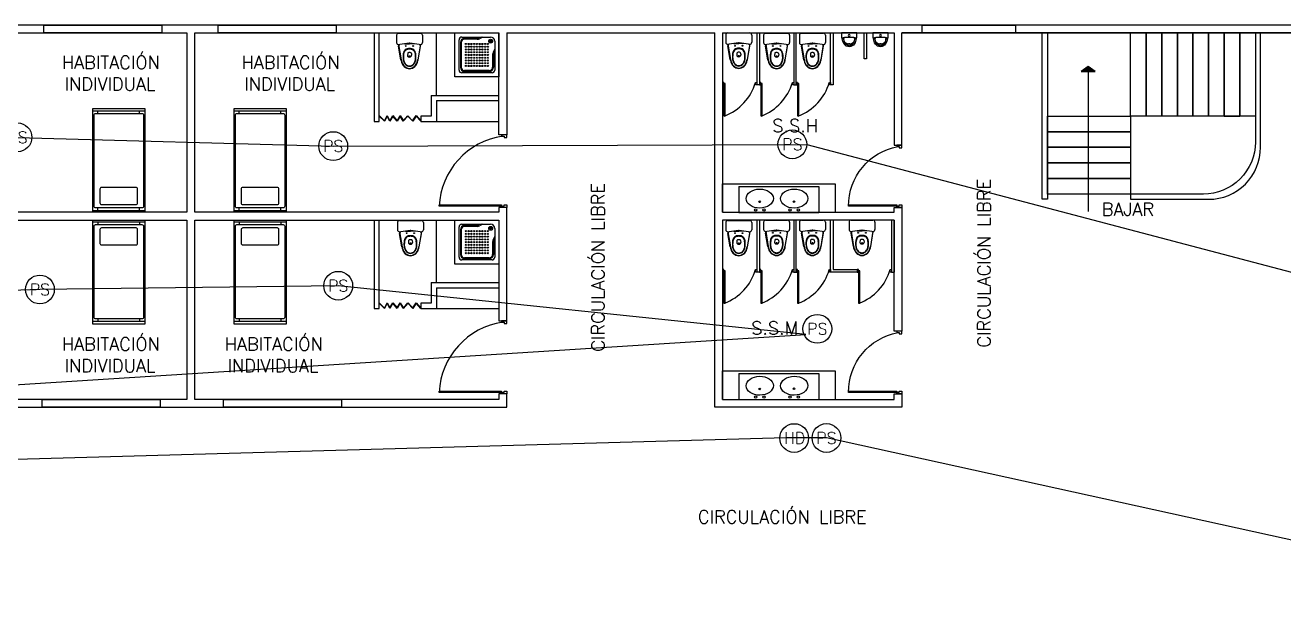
# Model space of a CAD drawing. Header units: metres. Extents: x -24 to 527, y -154 to 95.
# Drawn here: x 34.55 to 58.75, y -62.31 to -51.15 of the extents above; entities that cross this region are included whole.
import ezdxf
from ezdxf.enums import TextEntityAlignment as Align

# ---------------------------------------------------------------- set-up
doc = ezdxf.new("R2010")
doc.units = ezdxf.units.M
doc.header["$MEASUREMENT"] = 0
doc.layers.add('a_sh_aparatos', color=4, linetype='Continuous', lineweight=18)
doc.layers.add('EQUIPO', color=1, linetype='Continuous', lineweight=0)
for name, color, linetype in [('AN-TEXTO', 3, 'Continuous'), ('AR-ESCALERAS', 1, 'Continuous'), ('AR-MOBILIRIO', 1, 'Continuous'), ('AR-MUROS', 6, 'Continuous'), ('AR-PUERTAS', 2, 'Continuous'), ('AR-VENTANAS', 2, 'Continuous'), ('S.H.', 2, 'Continuous')]:
    doc.layers.add(name, color=color, linetype=linetype)
doc.styles.add('REGULAR-2.5', font='romans.shx', dxfattribs={"height": 2.5})
doc.styles.add('ROMANS', font='romans.shx', dxfattribs={"width": 0.75})

# ---------------------------------------------------------------- blocks, each defined once
blk = doc.blocks.new('AR-ESCALERAS 1 PISO')
at = {"layer": 'AR-ESCALERAS'}
blk.add_lwpolyline([(-2.25, 0.8), (-3.85, 0.8), (-3.85, -0.8), (-2.25, -0.8), (-2.25, 0.8)], dxfattribs=at)
for points in [[(-2.25, 0.8), (-1.95, 0.8), (-1.95, -0.8), (-2.25, -0.8)], [(-1.95, 0.8), (-1.65, 0.8), (-1.65, -0.8), (-1.95, -0.8)], [(-1.65, 0.8), (-1.35, 0.8), (-1.35, -0.8), (-1.65, -0.8)], [(-1.35, 0.8), (-1.05, 0.8), (-1.05, -0.8), (-1.35, -0.8)], [(-1.05, 0.8), (-0.75, 0.8), (-0.75, -0.8), (-1.05, -0.8)], [(-0.75, 0.8), (-0.45, 0.8), (-0.45, -0.8), (-0.75, -0.8)], [(-0.45, 0.8), (-0.15, 0.8), (-0.15, -0.8), (-0.45, -0.8)], [(-0.15, 0.8), (0.15, 0.8), (0.15, -0.8), (-0.15, -0.8)], [(-2.25, -0.8), (-2.25, -1.1), (-3.85, -1.1), (-3.85, -0.8)], [(-0.15, -0.8), (-0.45, -0.8), (-0.45, -0.8), (-0.15, -0.8)], [(-2.25, -1.1), (-2.25, -1.4), (-3.85, -1.4), (-3.85, -1.1)], [(-2.25, -1.4), (-2.25, -1.7), (-3.85, -1.7), (-3.85, -1.4)], [(-2.25, -1.7), (-2.25, -2), (-3.85, -2), (-3.85, -1.7)], [(-2.25, -2), (-2.25, -2.3), (-3.85, -2.3), (-3.85, -2)]]:
    blk.add_lwpolyline(points, close=True, dxfattribs=at)
blk = doc.blocks.new('AR-PUERTA 2')
at = {"layer": 'AR-PUERTAS', "linetype": 'Continuous'}
for points in [[(-1.354, -0.058), (-1.354, -0.008), (-1.329, -0.008), (-1.329, 0.042), (-1.379, 0.042), (-1.379, -0.058)], [(-0.029, -0.008), (-0.029, 0.042), (0.021, 0.042), (0.021, -0.058), (-0.004, -0.058), (-0.004, -0.008)], [(-0.004, -0.058), (-0.004, -1.258), (-0.029, -1.258), (-0.029, -0.058)]]:
    blk.add_lwpolyline(points, close=True, dxfattribs=at)
blk.add_arc((0.061, 0.169), 1.428, 188.1236, 267.3924, dxfattribs=at)
blk = doc.blocks.new('31643339')
at = {"layer": 'AR-MOBILIRIO'}
for p, q in [((0.038, 0.5), (0.038, -0.5)), ((1.95, 0.5), (1.95, -0.5)), ((0.038, 0.4), (0.087, 0.4)), ((1.9, 0.4), (1.95, 0.4)), ((0.038, -0.4), (0.087, -0.4)), ((1.9, -0.4), (1.95, -0.4))]:
    blk.add_line(p, q, dxfattribs=at)
blk.add_lwpolyline([(0, -0.5), (0, 0.5), (2, 0.5), (2, -0.5)], close=True, dxfattribs=at)
for points in [[(1.87, 0.475, -0.414214), (1.9, 0.445), (1.9, -0.445, -0.414214), (1.87, -0.475), (0.117, -0.475, -0.414214), (0.087, -0.445), (0.087, 0.445, -0.414214), (0.117, 0.475)], [(0.15, -0.332, 0.414214), (0.18, -0.362), (0.447, -0.362, 0.414214), (0.477, -0.332), (0.477, 0.333, 0.414214), (0.447, 0.363), (0.18, 0.363, 0.414214), (0.15, 0.333)]]:
    blk.add_lwpolyline(points, format="xyb", close=True, dxfattribs=at)
blk = doc.blocks.new('AR-PUERTA PARA BAÑOS')
at = {"layer": 'AR-PUERTAS', "linetype": 'Continuous'}
for points in [[(1153.17, 673.325), (1153.17, 673.275), (1153.195, 673.275), (1153.195, 673.325)], [(1153.195, 673.3), (1153.195, 672.678), (1153.22, 672.678), (1153.22, 673.3)], [(1153.805, 673.275), (1153.805, 673.325), (1153.83, 673.325), (1153.83, 673.275)]]:
    blk.add_lwpolyline(points, close=True, dxfattribs=at)
blk.add_arc((1152.86, 673.597), 0.983, 290.71, 343.9106, dxfattribs=at)
blk = doc.blocks.new('AR-PUERTA 1.2')
at = {"layer": 'AR-PUERTAS', "linetype": 'Continuous'}
for points in [[(1.154, 0.058), (1.154, 0.983), (1.129, 0.983), (1.129, 0.058)], [(0.004, 0.058), (0.004, 0.008), (0.029, 0.008), (0.029, -0.042), (-0.021, -0.042), (-0.021, 0.058)], [(1.129, 0.008), (1.129, -0.042), (1.179, -0.042), (1.179, 0.058), (1.154, 0.058), (1.154, 0.008)]]:
    blk.add_lwpolyline(points, close=True, dxfattribs=at)
blk.add_arc((1.141, -0.171), 1.154, 89.3332, 169.7918, dxfattribs=at)
blk = doc.blocks.new('LAVATORIO2 POZAS')
at = {"layer": 'AR-MOBILIRIO'}
for p, q in [((346.512, 176.233), (346.512, 176.967)), ((346.512, 176.967), (347.012, 176.967)), ((347.012, 175.428), (347.012, 176.967)), ((346.512, 175.433), (346.512, 176.233)), ((346.512, 175.428), (347.012, 175.428))]:
    blk.add_line(p, q, dxfattribs=at)
for centre, radius in [((346.805, 176.492), 0.0161), ((346.964, 176.575), 0.0226), ((346.964, 176.415), 0.0226), ((346.808, 175.832), 0.0161), ((346.964, 175.913), 0.0226), ((346.964, 175.753), 0.0226)]:
    blk.add_circle(centre, radius, dxfattribs=at)
for centre in [(346.746, 176.495), (346.746, 175.833)]:
    blk.add_ellipse(centre, major_axis=(-0.002, 0.261), ratio=0.699963, dxfattribs=at)
blk = doc.blocks.new('UR-UR')
at = {"layer": 'AR-MOBILIRIO'}
blk.add_line((-0.145, 0), (0.145, 0), dxfattribs=at)
blk.add_circle((0, -0.05), 0.0175, dxfattribs=at)
for centre, radius, start, end in [((1.254, 0.053), 1.4, 182.1803, 186.902), ((0.083, -0.089), 0.22, 186.902, 214.3731), ((-0.105, -0.111), 0.025, 96.1787, 179.6284), ((0, -1.08), 1, 90, 96.1787), ((-0.08, -0.108), 0.025, 94.7005, 178.5474), ((0.055, -0.112), 0.16, 178.5474, 216.6603), ((0.04, -0.12), 0.14, 170.4634, 186.3292), ((0, -0.124), 0.1, 186.3292, 270), ((0, -0.145), 0.12, 214.3731, 270), ((-0.049, -0.105), 0.05, 162.6845, 170.4634), ((0, -0.155), 0.09, 215.476, 270), ((0, -0.225), 0.025, 90, 170.5862), ((0, -1.08), 1, 83.8213, 90), ((0, -0.124), 0.1, 270, 353.6708), ((0, -0.225), 0.025, 9.4138, 90), ((0, -0.155), 0.09, 270, 324.524), ((0, -0.145), 0.12, 270, 325.6269), ((-0.055, -0.112), 0.16, 323.3397, 1.4526), ((0.08, -0.108), 0.025, 1.4526, 85.2995), ((0.049, -0.105), 0.05, 9.5366, 17.3155), ((-0.04, -0.12), 0.14, 353.6708, 9.5366), ((-0.083, -0.089), 0.22, 325.6269, 353.098), ((0.105, -0.111), 0.025, 0.3716, 83.8213), ((-1.254, 0.053), 1.4, 353.098, 357.8197)]:
    blk.add_arc(centre, radius, start, end, dxfattribs=at)
blk = doc.blocks.new('1p-toppiece')
at = {"layer": 'AR-MOBILIRIO'}
for p, q in [((-0.047, 0.26), (-0.192, 0.26)), ((-0.532, 0.174), (-0.265, 0.22)), ((-0.232, 0.219), (-0.531, 0.169)), ((-0.485, 0.003), (-0.485, 0.003)), ((-0.485, 0.003), (-0.485, 0.003)), ((-0.485, 0.003), (-0.485, 0.003)), ((-0.485, 0.003), (-0.485, 0.003)), ((-0.485, 0.003), (-0.485, 0.003)), ((-0.485, 0.003), (-0.485, 0.003)), ((-0.485, 0.003), (-0.485, 0.003)), ((-0.485, 0.003), (-0.485, 0.003)), ((-0.406, 0.039), (-0.443, 0.044)), ((-0.232, 0.22), (-0.232, 0.195)), ((-0.205, 0.008), (-0.232, 0.195)), ((-0.218, 0.098), (-0.218, 0.003)), ((-0.218, -0.093), (-0.218, 0.003)), ((-0.007, 0.22), (-0.007, -0.214)), ((-0.532, -0.169), (-0.265, -0.215)), ((-0.232, -0.214), (-0.531, -0.163)), ((-0.406, -0.034), (-0.443, -0.039)), ((-0.232, -0.189), (-0.205, -0.003)), ((-0.232, -0.189), (-0.232, -0.214)), ((-0.047, -0.254), (-0.192, -0.254))]:
    blk.add_line(p, q, dxfattribs=at)
blk.add_lwpolyline([(-0.467, -0.009, 0.139005), (-0.464, -0.009, 0.107089), (-0.461, -0.006, 0.080212), (-0.46, -0.002, 0.06796), (-0.459, 0.003, 0.06796), (-0.46, 0.007, 0.080212), (-0.461, 0.011, 0.107089), (-0.464, 0.014, 0.139005), (-0.467, 0.015, 0.139005), (-0.47, 0.014, 0.107089), (-0.473, 0.011, 0.080212), (-0.474, 0.007, 0.06796), (-0.475, 0.003, 0.06796), (-0.474, -0.002, 0.080212), (-0.473, -0.006, 0.107089), (-0.47, -0.009, 0.139005)], format="xyb", close=True, dxfattribs=at)
for centre in [(-0.26, 0.078), (-0.26, -0.072)]:
    blk.add_circle(centre, 0.008, dxfattribs=at)
for centre, radius, start, end in [((-0.192, 0.22), 0.04, 90, 180), ((-0.047, 0.22), 0.04, 0, 90), ((-0.545, -0.004), 0.165, 137.5273, 177.8064), ((-0.545, 0.009), 0.165, 182.1936, 222.4727), ((-0.545, -0.004), 0.159, 137.1746, 177.7477), ((-0.545, 0.009), 0.159, 182.2523, 222.8254), ((-0.518, -0.034), 0.206, 106.927, 136.493), ((-0.541, -0.003), 0.122, 134.1142, 177.24), ((-0.541, 0.008), 0.122, 182.76, 225.8858), ((-0.518, -0.034), 0.2, 106.5054, 136.1127), ((-0.541, -0.003), 0.115, 133.4423, 177.1285), ((-0.541, 0.008), 0.115, 182.8715, 226.5577), ((-0.519, -0.031), 0.157, 102.7254, 132.8308), ((-0.52, -0.03), 0.15, 101.8667, 132.1155), ((-0.482, -0.117), 0.296, 99.7929, 108.8085), ((-0.482, -0.12), 0.292, 99.5848, 108.4322), ((-0.482, -0.148), 0.279, 90.6669, 104.9929), ((-0.482, -0.156), 0.281, 90.6819, 104.1933), ((-0.474, -0.297), 0.428, 81.7587, 91.4179), ((-0.488, -0.362), 0.487, 81.705, 89.6761), ((-0.434, 0.003), 0.0456, 126.1832, 180), ((-0.434, 0.003), 0.0456, 180, 233.8168), ((-0.447, 0.019), 0.025, 82.2348, 126.1832), ((-0.434, -0.002), 0.123, 44.007, 82.2929), ((-0.431, -0.004), 0.132, 44.3018, 82.295), ((-0.408, 0.024), 0.015, 13.7696, 82.2348), ((-0.495, 0.003), 0.105, 0, 13.7696), ((-0.495, 0.003), 0.105, 346.2304, 0), ((-0.46, 0.006), 0.138, 358.6352, 34.0042), ((-0.46, -0.001), 0.138, 325.9958, 1.3648), ((-0.441, 0.008), 0.132, 357.4666, 37.446), ((-0.441, -0.003), 0.132, 322.554, 2.5334), ((-0.24, 0.073), 0.15, 87.0389, 99.7929), ((-0.244, 0.003), 0.04, 351.6776, 8.3142), ((-0.518, 0.039), 0.206, 223.507, 253.073), ((-0.518, 0.039), 0.2, 223.8873, 253.4946), ((-0.519, 0.036), 0.157, 227.1692, 257.2746), ((-0.52, 0.036), 0.15, 227.8845, 258.1333), ((-0.482, 0.122), 0.296, 251.1915, 260.2071), ((-0.482, 0.125), 0.292, 251.5678, 260.4152), ((-0.482, 0.153), 0.279, 255.0071, 269.3331), ((-0.482, 0.161), 0.281, 255.8067, 269.3181), ((-0.488, 0.368), 0.487, 270.3239, 278.295), ((-0.474, 0.302), 0.428, 268.5821, 278.2413), ((-0.447, -0.014), 0.025, 233.8168, 277.7652), ((-0.434, 0.007), 0.123, 277.7071, 315.993), ((-0.431, 0.009), 0.132, 277.705, 315.6982), ((-0.408, -0.019), 0.015, 277.7652, 346.2304), ((-0.24, -0.067), 0.15, 260.2071, 272.966), ((-0.192, -0.214), 0.04, 180, 270), ((-0.047, -0.214), 0.04, 270, 360)]:
    blk.add_arc(centre, radius, start, end, dxfattribs=at)
blk = doc.blocks.new('AR-PUERTA ACORDION')
at = {"layer": 'AR-PUERTAS'}
blk.add_lwpolyline([(-0.386, 0.049), (-0.288, -0.046), (-0.235, 0.057), (-0.185, -0.044), (-0.129, 0.054), (-0.046, -0.045), (0.01, 0.056), (0.073, -0.046), (0.158, 0.053), (0.252, -0.046), (0.317, 0.054), (0.41, -0.047), (0.41, -0.054), (0.318, 0.046), (0.253, -0.054), (0.158, 0.046), (0.072, -0.054), (0.01, 0.046), (-0.045, -0.054), (-0.128, 0.046), (-0.185, -0.054), (-0.235, 0.046), (-0.287, -0.054), (-0.39, 0.046)], close=True, dxfattribs=at)
blk = doc.blocks.new('A$C05366594')
at = {"layer": 'AR-MOBILIRIO', "linetype": 'Continuous'}
for p, q in [((0, 0), (0, 0.72)), ((0, 0.72), (0.72, 0.72)), ((0.113, 0.653), (0.585, 0.653)), ((0.367, 0.63), (0.158, 0.63)), ((0.428, 0.653), (0.397, 0.637)), ((0.72, 0.72), (0.72, 0)), ((0.068, 0.113), (0.068, 0.608)), ((0.09, 0.563), (0.09, 0.158)), ((0.653, 0.428), (0.637, 0.397)), ((0.653, 0.585), (0.653, 0.113)), ((0.63, 0.367), (0.63, 0.158)), ((0.72, 0), (0, 0)), ((0.608, 0.068), (0.113, 0.068)), ((0.563, 0.09), (0.158, 0.09))]:
    blk.add_line(p, q, dxfattribs=at)
at = {"layer": 'AR-MOBILIRIO', "color": 250}
for p, q in [((0.458, 0.653), (0.403, 0.625)), ((0.104, 0.563), (0.104, 0.158)), ((0.367, 0.617), (0.158, 0.617)), ((0.653, 0.458), (0.625, 0.403)), ((0.617, 0.367), (0.617, 0.158)), ((0.563, 0.104), (0.158, 0.104))]:
    blk.add_line(p, q, dxfattribs=at)
at = {"layer": 'AR-MOBILIRIO', "linetype": 'Continuous'}
for centre, major_axis, start_param, end_param in [((0.113, 0.608), (0.0318, 0.0318), 0.785398, 2.356194), ((0.158, 0.563), (0.0477, 0.0477), 0.785398, 2.356194), ((0.367, 0.698), (0.0477, 0.0477), 3.926991, 4.390638), ((0.585, 0.585), (0.0477, 0.0477), 5.497787, 7.068583), ((0.698, 0.367), (-0.0477, 0.0477), 0.321751, 0.785398), ((0.113, 0.113), (-0.0318, 0.0318), 0.785398, 2.356194), ((0.158, 0.158), (-0.0477, 0.0477), 0.785398, 2.356194), ((0.158, 0.158), (-0.0477, 0.0477), 0.785398, 2.356194), ((0.563, 0.158), (0.0477, 0.0477), 3.926991, 5.497787), ((0.608, 0.113), (-0.0318, 0.0318), 2.356194, 3.926991)]:
    blk.add_ellipse(centre, major_axis=major_axis, ratio=1, start_param=start_param, end_param=end_param, dxfattribs=at)
at = {"layer": 'AR-MOBILIRIO', "color": 250}
for centre, major_axis, start_param, end_param in [((0.367, 0.698), (0.0573, 0.0573), 3.926991, 4.390638), ((0.158, 0.563), (-0.0382, 0.0382), -0.785398, 0.785398), ((0.18, 0.54), (-0.00636, 0.00636), -0.785398, 5.497787), ((0.18, 0.495), (-0.00636, 0.00636), -0.785398, 5.497787), ((0.18, 0.45), (-0.00636, 0.00636), -0.785398, 5.497787), ((0.18, 0.405), (-0.00636, 0.00636), -0.785398, 5.497787), ((0.225, 0.54), (0.00636, 0.00636), 0.785398, 7.068583), ((0.225, 0.495), (0.00636, 0.00636), 0.785398, 7.068583), ((0.225, 0.45), (0.00636, 0.00636), 0.785398, 7.068583), ((0.225, 0.405), (0.00636, 0.00636), 0.785398, 7.068583), ((0.27, 0.54), (0.00636, 0.00636), 0.785398, 7.068583), ((0.27, 0.495), (0.00636, 0.00636), 0.785398, 7.068583), ((0.27, 0.45), (0.00636, 0.00636), 0.785398, 7.068583), ((0.27, 0.405), (0.00636, 0.00636), 0.785398, 7.068583), ((0.315, 0.54), (-0.00636, 0.00636), -0.785398, 5.497787), ((0.315, 0.495), (-0.00636, 0.00636), -0.785398, 5.497787), ((0.315, 0.45), (-0.00636, 0.00636), -0.785398, 5.497787), ((0.315, 0.405), (-0.00636, 0.00636), -0.785398, 5.497787), ((0.36, 0.54), (-0.00636, 0.00636), -0.785398, 5.497787), ((0.36, 0.495), (-0.00636, 0.00636), -0.785398, 5.497787), ((0.36, 0.45), (-0.00636, 0.00636), -0.785398, 5.497787), ((0.36, 0.405), (-0.00636, 0.00636), -0.785398, 5.497787), ((0.405, 0.54), (-0.00636, 0.00636), -0.785398, 5.497787), ((0.405, 0.495), (-0.00636, 0.00636), -0.785398, 5.497787), ((0.405, 0.45), (-0.00636, 0.00636), -0.785398, 5.497787), ((0.405, 0.405), (-0.00636, 0.00636), -0.785398, 5.497787), ((0.45, 0.54), (0.00636, 0.00636), 0.785398, 7.068583), ((0.45, 0.495), (0.00636, 0.00636), 0.785398, 7.068583), ((0.45, 0.45), (0.00636, 0.00636), 0.785398, 7.068583), ((0.45, 0.405), (0.00636, 0.00636), 0.785398, 7.068583), ((0.495, 0.54), (0.00636, 0.00636), 0.785398, 7.068583), ((0.495, 0.495), (0.00636, 0.00636), 0.785398, 7.068583), ((0.495, 0.45), (0.00636, 0.00636), 0.785398, 7.068583), ((0.495, 0.405), (0.00636, 0.00636), 0.785398, 7.068583), ((0.54, 0.54), (-0.00636, 0.00636), -0.785398, 5.497787), ((0.54, 0.495), (-0.00636, 0.00636), -0.785398, 5.497787), ((0.54, 0.45), (-0.00636, 0.00636), -0.785398, 5.497787), ((0.54, 0.405), (-0.00636, 0.00636), -0.785398, 5.497787), ((0.585, 0.585), (0.0223, 0.0223), 0.785398, 7.068583), ((0.585, 0.585), (-0.00955, 0.00955), -0.785398, 5.497787), ((0.576, 0.585), (0.00286, 0.00286), 0.785398, 7.068583), ((0.581, 0.592), (0.00286, 0.00286), 0.785398, 7.068583), ((0.581, 0.578), (0.00286, 0.00286), 0.785398, 7.068583), ((0.589, 0.592), (0.00286, 0.00286), 0.785398, 7.068583), ((0.589, 0.578), (0.00286, 0.00286), 0.785398, 7.068583), ((0.594, 0.585), (0.00286, 0.00286), 0.785398, 7.068583), ((0.18, 0.36), (-0.00636, 0.00636), -0.785398, 5.497787), ((0.18, 0.315), (-0.00636, 0.00636), -0.785398, 5.497787), ((0.18, 0.27), (-0.00636, 0.00636), -0.785398, 5.497787), ((0.18, 0.225), (-0.00636, 0.00636), -0.785398, 5.497787), ((0.225, 0.36), (0.00636, 0.00636), 0.785398, 7.068583), ((0.225, 0.315), (0.00636, 0.00636), 0.785398, 7.068583), ((0.225, 0.27), (0.00636, 0.00636), 0.785398, 7.068583), ((0.225, 0.225), (0.00636, 0.00636), 0.785398, 7.068583), ((0.27, 0.36), (0.00636, 0.00636), 0.785398, 7.068583), ((0.27, 0.315), (0.00636, 0.00636), 0.785398, 7.068583), ((0.27, 0.27), (0.00636, 0.00636), 0.785398, 7.068583), ((0.27, 0.225), (0.00636, 0.00636), 0.785398, 7.068583), ((0.315, 0.36), (-0.00636, 0.00636), -0.785398, 5.497787), ((0.315, 0.315), (-0.00636, 0.00636), -0.785398, 5.497787), ((0.315, 0.27), (-0.00636, 0.00636), -0.785398, 5.497787), ((0.315, 0.225), (-0.00636, 0.00636), -0.785398, 5.497787), ((0.36, 0.36), (-0.00636, 0.00636), -0.785398, 5.497787), ((0.36, 0.315), (-0.00636, 0.00636), -0.785398, 5.497787), ((0.36, 0.27), (-0.00636, 0.00636), -0.785398, 5.497787), ((0.36, 0.225), (-0.00636, 0.00636), -0.785398, 5.497787), ((0.405, 0.36), (-0.00636, 0.00636), -0.785398, 5.497787), ((0.405, 0.315), (-0.00636, 0.00636), -0.785398, 5.497787), ((0.405, 0.27), (-0.00636, 0.00636), -0.785398, 5.497787), ((0.405, 0.225), (-0.00636, 0.00636), -0.785398, 5.497787), ((0.45, 0.36), (0.00636, 0.00636), 0.785398, 7.068583), ((0.45, 0.315), (0.00636, 0.00636), 0.785398, 7.068583), ((0.45, 0.27), (0.00636, 0.00636), 0.785398, 7.068583), ((0.45, 0.225), (0.00636, 0.00636), 0.785398, 7.068583), ((0.495, 0.36), (0.00636, 0.00636), 0.785398, 7.068583), ((0.495, 0.315), (0.00636, 0.00636), 0.785398, 7.068583), ((0.495, 0.27), (0.00636, 0.00636), 0.785398, 7.068583), ((0.495, 0.225), (0.00636, 0.00636), 0.785398, 7.068583), ((0.54, 0.36), (-0.00636, 0.00636), -0.785398, 5.497787), ((0.54, 0.315), (-0.00636, 0.00636), -0.785398, 5.497787), ((0.54, 0.27), (-0.00636, 0.00636), -0.785398, 5.497787), ((0.54, 0.225), (-0.00636, 0.00636), -0.785398, 5.497787), ((0.698, 0.367), (-0.0573, 0.0573), 0.321751, 0.785398), ((0.158, 0.158), (-0.0382, 0.0382), 0.785398, 2.356194), ((0.158, 0.158), (0.0382, 0.0382), 2.356194, 3.926991), ((0.18, 0.18), (-0.00636, 0.00636), -0.785398, 5.497787), ((0.225, 0.18), (0.00636, 0.00636), 0.785398, 7.068583), ((0.27, 0.18), (0.00636, 0.00636), 0.785398, 7.068583), ((0.315, 0.18), (-0.00636, 0.00636), -0.785398, 5.497787), ((0.36, 0.18), (-0.00636, 0.00636), -0.785398, 5.497787), ((0.405, 0.18), (-0.00636, 0.00636), -0.785398, 5.497787), ((0.45, 0.18), (0.00636, 0.00636), 0.785398, 7.068583), ((0.495, 0.18), (0.00636, 0.00636), 0.785398, 7.068583), ((0.54, 0.18), (-0.00636, 0.00636), -0.785398, 5.497787), ((0.563, 0.158), (0.0382, 0.0382), 3.926991, 5.497787)]:
    blk.add_ellipse(centre, major_axis=major_axis, ratio=1, start_param=start_param, end_param=end_param, dxfattribs=at)
blk = doc.blocks.new('PS SENSOR')
at = {"ltscale": 8}
blk.add_circle((0, 0), 20.4, dxfattribs=at)
at = {"ltscale": 8, "style": 'ROMANS'}
blk.add_text('PS', height=16.34, dxfattribs=at).set_placement((0, 0), align=Align.MIDDLE)
blk = doc.blocks.new('HD SENSOR')
at = {"ltscale": 8}
blk.add_circle((-0.7, 0), 20.7, dxfattribs=at)
at = {"ltscale": 8, "style": 'ROMANS'}
blk.add_text('HD', height=16.59, dxfattribs=at).set_placement((0, 0), align=Align.MIDDLE)

msp = doc.modelspace()

# ---------------------------------------------------------------- hatches: boundary and pattern name
at = {"layer": 'AR-ESCALERAS'}
h = msp.add_hatch(color=1, dxfattribs=at)
h.dxf.hatch_style = 1
h.paths.add_polyline_path([(54.993, -51.942), (54.859, -52.037), (54.993, -52.037), (55.127, -52.037)])

# ---------------------------------------------------------------- linework, layer by layer
msp.add_lwpolyline([(55.127, -52.037), (54.993, -51.942), (54.859, -52.037), (54.993, -52.037)], close=True, dxfattribs=at)
msp.add_lwpolyline([(54.993, -52.037), (54.993, -54.732)], dxfattribs=at)
at = {"layer": 'AR-MUROS'}
for p, q in [((48.618, -51.295), (48.618, -52.295)), ((58.306, -51.295), (66.427, -51.295)), ((42.358, -52.495), (43.658, -52.495)), ((42.458, -52.595), (43.658, -52.595)), ((42.358, -52.895), (42.158, -52.895)), ((42.158, -52.895), (42.158, -52.995)), ((42.158, -52.995), (42.458, -52.995)), ((42.458, -52.995), (43.658, -52.995)), ((48.618, -54.895), (48.618, -55.895)), ((51.258, -54.895), (51.258, -55.895)), ((42.358, -56.095), (43.658, -56.095)), ((42.458, -56.195), (43.658, -56.195)), ((42.358, -56.495), (42.158, -56.495)), ((42.158, -56.495), (42.158, -56.595)), ((42.158, -56.595), (42.458, -56.595)), ((42.458, -56.595), (43.658, -56.595))]:
    msp.add_line(p, q, dxfattribs=at)
for points in [[(83.598, -90.776), (83.598, -51.145), (-10.342, -51.145), (-10.342, -55.456)], [(31.808, -58.495), (37.808, -58.495), (43.808, -58.495), (43.808, -58.233), (43.658, -58.233), (43.658, -58.345), (37.808, -58.345), (37.808, -54.895), (43.658, -54.895), (43.658, -56.833), (43.808, -56.833), (43.808, -54.895), (43.808, -54.653), (43.658, -54.653), (43.658, -54.745), (37.808, -54.745), (37.808, -51.295)], [(31.958, -51.295), (37.658, -51.295)], [(31.958, -51.295), (37.658, -51.295)], [(37.658, -51.295), (37.658, -54.745), (31.958, -54.745)], [(37.808, -51.295), (43.658, -51.295)], [(37.808, -51.295), (43.658, -51.295)], [(41.258, -51.295), (41.258, -52.995), (41.358, -52.995), (41.358, -51.295)], [(42.458, -52.495), (42.458, -51.295)], [(43.808, -51.295), (43.808, -53.253), (43.658, -53.253), (43.658, -51.295)], [(43.808, -51.295), (47.808, -51.295)], [(43.808, -51.295), (47.808, -51.295)], [(47.958, -51.295), (47.958, -54.745), (51.258, -54.745), (51.258, -54.653), (51.408, -54.653), (51.408, -54.895), (51.408, -57.033), (51.258, -57.033), (51.258, -54.895), (47.958, -54.895), (47.958, -58.345), (51.258, -58.345), (51.258, -58.233), (51.408, -58.233), (51.408, -58.495), (47.808, -58.495), (47.808, -51.295)], [(47.958, -51.295), (51.258, -51.295)], [(47.958, -51.295), (51.258, -51.295)], [(48.668, -51.295), (48.668, -52.295), (48.618, -52.295)], [(49.328, -51.295), (49.328, -52.295), (49.378, -52.295), (49.378, -51.295)], [(50.088, -51.295), (50.088, -52.245), (50.088, -52.295), (50.038, -52.295), (50.038, -51.295)], [(50.73, -51.295), (50.73, -51.795), (50.68, -51.795), (50.68, -51.295)], [(51.258, -51.295), (51.258, -53.453), (51.408, -53.453), (51.408, -51.295)], [(71.077, -51.295), (51.408, -51.295), (68.577, -51.295), (70.277, -51.295), (71.077, -51.295), (71.077, -51.781)], [(54.206, -51.295), (54.206, -54.495), (54.106, -54.495), (54.106, -51.295)], [(42.358, -52.495), (42.358, -52.895)], [(42.458, -52.595), (42.458, -52.995)], [(47.958, -54.745), (47.958, -54.195), (50.126, -54.195), (50.126, -54.745)], [(31.958, -54.895), (37.658, -54.895), (37.658, -58.345), (31.958, -58.345)], [(41.258, -54.895), (41.258, -56.595), (41.358, -56.595), (41.358, -54.895)], [(42.458, -56.095), (42.458, -54.895)], [(48.668, -54.895), (48.668, -55.895), (48.618, -55.895)], [(49.328, -54.895), (49.328, -55.895), (49.378, -55.895), (49.378, -54.895)], [(50.088, -54.895), (50.088, -55.845), (50.548, -55.845), (50.548, -55.895), (50.038, -55.895), (50.038, -54.895)], [(51.208, -54.895), (51.208, -55.845), (51.208, -55.895), (51.258, -55.895)], [(42.358, -56.095), (42.358, -56.495)], [(42.458, -56.195), (42.458, -56.595)], [(47.958, -58.345), (47.958, -57.795), (50.126, -57.795), (50.126, -58.345)]]:
    msp.add_lwpolyline(points, dxfattribs=at)
msp.add_lwpolyline([(58.206, -51.295), (58.206, -53.395, -0.414214), (57.206, -54.395), (55.806, -54.395), (55.806, -54.495), (57.306, -54.495, 0.414214), (58.306, -53.495), (58.306, -51.295)], format="xyb", dxfattribs=at)
at = {"layer": 'AR-PUERTAS'}
for points in [[(34.399, -53.303), (40.472, -53.471), (49.579, -53.438), (66.302, -57.845), (66.923, -57.842), (72.019, -54.342), (79.113, -54.496), (80.364, -59.542), (80.452, -61.577), (66.054, -62.088), (63.829, -62.132), (49.957, -59.085), (49.185, -59.085), (32.078, -59.563)], [(-1.561, -60.345), (49.56, -57.097), (40.568, -56.157), (34.831, -56.229), (24.776, -56.585)]]:
    msp.add_lwpolyline(points, dxfattribs=at)
at = {"layer": 'AR-VENTANAS'}
for points in [[(34.903, -51.145), (37.173, -51.145), (37.173, -51.295), (34.903, -51.295)], [(38.261, -51.145), (40.53, -51.145), (40.53, -51.295), (38.261, -51.295)], [(51.799, -51.145), (53.595, -51.145), (53.595, -51.295), (51.799, -51.295)], [(34.872, -58.345), (37.142, -58.345), (37.142, -58.495), (34.872, -58.495)], [(38.361, -58.345), (40.631, -58.345), (40.631, -58.495), (38.361, -58.495)]]:
    msp.add_lwpolyline(points, close=True, dxfattribs=at)

# ---------------------------------------------------------------- block references
at = {"rotation": 270}
for p in [(-127.158, 292.266), (-127.158, 288.666)]:
    msp.add_blockref('LAVATORIO2 POZAS', p, dxfattribs=at)
at = {"layer": 'a_sh_aparatos', "color": 1, "xscale": -1, "rotation": 0.1564548881513694}
for p in [(50.394, -51.295), (50.996, -51.295)]:
    msp.add_blockref('UR-UR', p, dxfattribs=at)
at = {"layer": 'AR-MOBILIRIO', "xscale": 1.176120000000083, "yscale": 1.176120000000083, "zscale": 1.176120000000083}
for p in [(42.811, -52.142), (42.811, -55.742)]:
    msp.add_blockref('A$C05366594', p, dxfattribs=at)
at = {"layer": 'AR-MUROS'}
for name, p in [('AR-ESCALERAS 1 PISO', (58.056, -52.095)), ('AR-PUERTA PARA BAÑOS', (-1105.212, -725.57)), ('AR-PUERTA PARA BAÑOS', (-1104.502, -725.57)), ('AR-PUERTA PARA BAÑOS', (-1103.792, -725.57)), ('AR-PUERTA PARA BAÑOS', (-1105.212, -729.17)), ('AR-PUERTA PARA BAÑOS', (-1104.502, -729.17)), ('AR-PUERTA PARA BAÑOS', (-1103.792, -729.17)), ('AR-PUERTA PARA BAÑOS', (-1102.622, -729.17))]:
    msp.add_blockref(name, p, dxfattribs=at)
at = {"layer": 'AR-MUROS', "rotation": 270}
for p in [(43.766, -54.633), (43.766, -58.212)]:
    msp.add_blockref('AR-PUERTA 2', p, dxfattribs=at)
at = {"layer": 'AR-MUROS', "xscale": -1, "rotation": 90}
for p in [(51.366, -53.474), (51.366, -57.054)]:
    msp.add_blockref('AR-PUERTA 1.2', p, dxfattribs=at)
at = {"layer": 'AR-VENTANAS'}
for p in [(41.747, -52.94), (41.747, -56.54)]:
    msp.add_blockref('AR-PUERTA ACORDION', p, dxfattribs=at)
for name, p, xscale, yscale, zscale in [('PS SENSOR', (34.399, -53.303), 0.01356668989315578, 0.01356668989315578, 0.01356668989315578), ('PS SENSOR', (40.472, -53.471), 0.01356668989315578, 0.01356668989315578, 0.01356668989315578), ('PS SENSOR', (49.302, -53.438), 0.01356668989315578, 0.01356668989315578, 0.01356668989315578), ('PS SENSOR', (40.568, -56.157), 0.01356668989315578, 0.01356668989315578, 0.01356668989315578), ('PS SENSOR', (34.831, -56.229), 0.01356668989315578, 0.01356668989315578, 0.01356668989315578), ('PS SENSOR', (49.781, -56.986), 0.01356668989315578, 0.01356668989315578, 0.01356668989315578), ('HD SENSOR', (49.346, -59.087), 0.01336319243885987, 0.01336319243885987, 0.01336319243885987), ('PS SENSOR', (49.957, -59.085), 0.01356668989315578, 0.01356668989315578, 0.01356668989315578)]:
    msp.add_blockref(name, p, dxfattribs=dict(at, xscale=xscale, yscale=yscale, zscale=zscale))
at = {"layer": 'EQUIPO'}
for p, rotation in [((36.347, -54.745), 89.99999999999999), ((39.064, -54.745), 89.99999999999999), ((36.347, -54.895), 270), ((39.064, -54.895), 270)]:
    msp.add_blockref('31643339', p, dxfattribs=dict(at, rotation=rotation))
at = {"layer": 'S.H.', "xscale": 0.9681450398693042, "yscale": 0.9681450398693042, "zscale": 0.9681450398693042}
for p, rotation in [((41.941, -51.295), 90), ((48.274, -51.289), 89.99999999999999), ((49.001, -51.295), 89.99999999999999), ((49.69, -51.295), 89.99999999999999), ((41.959, -54.895), 90), ((48.274, -54.895), 89.99999999999999), ((49.001, -54.889), 89.99999999999999), ((49.69, -54.889), 89.99999999999999), ((50.644, -54.889), 89.99999999999999)]:
    msp.add_blockref('1p-toppiece', p, dxfattribs=dict(at, rotation=rotation))

# ---------------------------------------------------------------- texts
at = {"layer": 'AN-TEXTO', "char_height": 0.25, "attachment_point": 1, "style": 'REGULAR-2.5'}
for s, width, heights, insert in [('\\pi-0.03715;HABITACIÓN\\P\\pi0.01642;INDIVIDUAL', 1.9138, [1.229], (35.289, -51.737)), ('\\pi-0.03715;HABITACIÓN\\P\\pi0.01642;INDIVIDUAL', 1.9138, [1.229], (38.745, -51.737)), ('\\pi0.09901;S.S.H', 1.09088, [0.214], (48.817, -52.954)), ('BAJAR', 0.70236, [0], (55.252, -54.562)), ('\\pi0.13184;S.S.M', 1.18036, [0.38], (48.379, -56.847)), ('\\pi-0.03715;HABITACIÓN\\P\\pi0.01642;INDIVIDUAL', 1.9138, [1.229], (35.289, -57.155)), ('\\pi-0.03715;HABITACIÓN\\P\\pi0.01642;INDIVIDUAL', 1.9138, [1.229], (38.422, -57.155)), ('\\pi1.09558;CIRCULACIÓN LIBRE ', 5.7864, [0.31], (46.389, -60.477))]:
    msp.add_mtext_dynamic_manual_height_columns(s, width=width, gutter_width=1.25, heights=heights, dxfattribs=dict(at, insert=insert))
at = {"layer": 'AN-TEXTO', "char_height": 0.25, "attachment_point": 1, "rotation": 90, "style": 'REGULAR-2.5'}
for insert in [(45.438, -58.521), (52.86, -58.442)]:
    msp.add_mtext_dynamic_manual_height_columns('\\pi1.09558;CIRCULACIÓN LIBRE ', width=5.7864, gutter_width=1.25, heights=[0.31], dxfattribs=dict(at, insert=insert))

doc.saveas('drawing.dxf')
